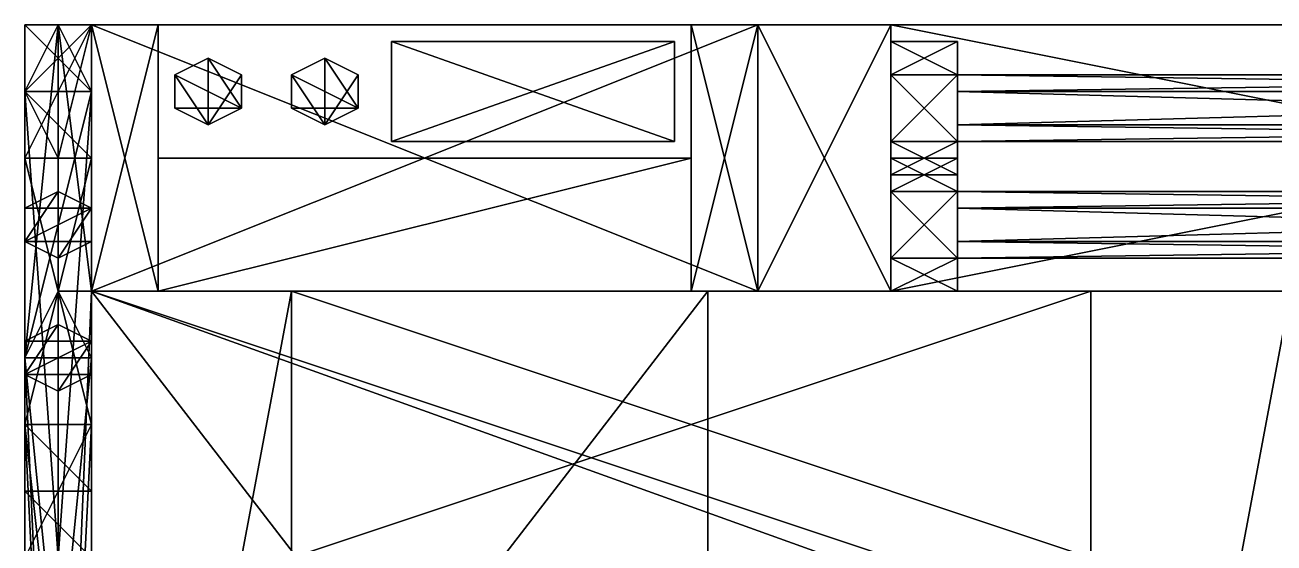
# Model space of a CAD drawing. Extents: x -196 to 8, y -72 to 16.
# Drawn here: x -196 to -121, y -15.1 to 16 of the extents above; entities that cross this region are included whole.
import ezdxf

# ---------------------------------------------------------------- set-up
doc = ezdxf.new("R2010")
doc.units = 0

msp = doc.modelspace()

# ---------------------------------------------------------------- meshes
at = {"layer": 'OBJECT000', "color": 50}
mesh = msp.add_polyface(dxfattribs=at)
corners = [(-192, -64, 80), (-192, -64, 8), (-192, 0, 8), (-192, 0, 80), (-180, -64, 8), (-180, -64, 80), (-180, 0, 80), (-180, 0, 8)]
mesh.append_faces([[corners[k] for k in face] for face in [(1, 3, 0), (1, 5, 4), (0, 6, 5), (1, 7, 2), (4, 6, 7), (2, 6, 3)]], dxfattribs={"vtx0": -1})
mesh.append_faces([[corners[k] for k in face] for face in [(1, 2, 3), (1, 0, 5), (0, 3, 6), (1, 4, 7), (4, 5, 6), (2, 7, 6)]], dxfattribs={"vtx2": -1})
at = {"layer": 'OBJECT001', "color": 50}
mesh = msp.add_polyface(dxfattribs=at)
corners = [(-120, -64, 80), (-120, -64, 8), (-132, -64, 8), (-132, -64, 80), (-120, 0, 8), (-120, 0, 80), (-132, 0, 80), (-132, 0, 8)]
mesh.append_faces([[corners[k] for k in face] for face in [(1, 3, 0), (1, 5, 4), (3, 5, 0), (2, 4, 7), (2, 6, 3), (4, 6, 7)]], dxfattribs={"vtx0": -1})
mesh.append_faces([[corners[k] for k in face] for face in [(1, 2, 3), (1, 0, 5), (3, 6, 5), (2, 1, 4), (2, 7, 6), (4, 5, 6)]], dxfattribs={"vtx2": -1})
at = {"layer": 'OBJECT002', "color": 50}
mesh = msp.add_polyface(dxfattribs=at)
corners = [(-180, -16, 80), (-180, 0, 80), (-132, 0, 80), (-132, -16, 80), (-180, 0, 8), (-180, -16, 8), (-132, -16, 8), (-132, 0, 8)]
mesh.append_faces([[corners[k] for k in face] for face in [(1, 3, 0), (5, 7, 4), (4, 0, 5), (6, 2, 7), (5, 3, 6), (7, 1, 4)]], dxfattribs={"vtx0": -1})
mesh.append_faces([[corners[k] for k in face] for face in [(1, 2, 3), (5, 6, 7), (4, 1, 0), (6, 3, 2), (5, 0, 3), (7, 2, 1)]], dxfattribs={"vtx2": -1})
at = {"layer": 'OBJECT006', "color": 50}
mesh = msp.add_polyface(dxfattribs=at)
corners = [(-192, -64, 8), (-192, -64), (-192, 0), (-192, 0, 8), (0, 0), (0, -64), (0, -64, 8), (0, 0, 8)]
mesh.append_faces([[corners[k] for k in face] for face in [(1, 3, 0), (5, 7, 4), (5, 0, 6), (3, 6, 0), (1, 4, 2), (2, 7, 3)]], dxfattribs={"vtx0": -1})
mesh.append_faces([[corners[k] for k in face] for face in [(1, 2, 3), (5, 6, 7), (5, 1, 0), (3, 7, 6), (1, 5, 4), (2, 4, 7)]], dxfattribs={"vtx2": -1})
at = {"layer": 'OBJECT008', "color": 50}
mesh = msp.add_polyface(dxfattribs=at)
corners = [(-192, -64, 116), (-192, -64, 80), (-192, 0, 80), (-192, 0, 116), (0, 0, 116), (0, 0, 80), (0, -64, 80), (0, -64, 116)]
mesh.append_faces([[corners[k] for k in face] for face in [(1, 3, 0), (5, 7, 4), (6, 0, 7), (1, 5, 2), (2, 4, 3), (3, 7, 0)]], dxfattribs={"vtx0": -1})
mesh.append_faces([[corners[k] for k in face] for face in [(1, 2, 3), (5, 6, 7), (6, 1, 0), (1, 6, 5), (2, 5, 4), (3, 4, 7)]], dxfattribs={"vtx2": -1})
at = {"layer": 'OBJECT009', "color": 50}
mesh = msp.add_polyface(dxfattribs=at)
corners = [(-192, -64, 128), (-192, -64, 116), (-192, 0, 116), (-192, 0, 128), (-14, -64, 116), (-14, -64, 128), (-14, 0, 116), (-14, 0, 128)]
mesh.append_faces([[corners[k] for k in face] for face in [(1, 3, 0), (1, 5, 4), (2, 7, 3), (3, 5, 0), (1, 6, 2), (6, 5, 7)]], dxfattribs={"vtx0": -1})
mesh.append_faces([[corners[k] for k in face] for face in [(1, 2, 3), (1, 0, 5), (2, 6, 7), (3, 7, 5), (1, 4, 6), (6, 4, 5)]], dxfattribs={"vtx2": -1})
at = {"layer": 'OBJECT081', "color": 50}
mesh = msp.add_polyface(dxfattribs=at)
corners = [(-192, 0, 136), (-155, 0, 136), (-155, -48, 136), (-192, -48, 136), (-192, -48, 128), (-155, -48, 128), (-155, 0, 128), (-192, 0, 128)]
mesh.append_faces([[corners[k] for k in face] for face in [(1, 3, 0), (5, 7, 4), (3, 7, 0), (5, 1, 6), (0, 6, 1), (4, 2, 5)]], dxfattribs={"vtx0": -1})
mesh.append_faces([[corners[k] for k in face] for face in [(1, 2, 3), (5, 6, 7), (3, 4, 7), (5, 2, 1), (0, 7, 6), (4, 3, 2)]], dxfattribs={"vtx2": -1})
at = {"layer": 'OBJECT096', "color": 50}
mesh = msp.add_polyface(dxfattribs=at)
corners = [(-192, -48, 136), (-194, -48, 136), (-194, 0, 136), (-192, 0, 136), (-192, -4, 132), (-196, -4, 132), (-196, -44, 132), (-192, -44, 132)]
mesh.append_faces([[corners[k] for k in face] for face in [(1, 3, 0), (5, 7, 4), (5, 1, 6), (3, 7, 0), (4, 2, 5), (0, 6, 1)]], dxfattribs={"vtx0": -1})
mesh.append_faces([[corners[k] for k in face] for face in [(1, 2, 3), (5, 6, 7), (5, 2, 1), (3, 4, 7), (4, 3, 2), (0, 7, 6)]], dxfattribs={"vtx2": -1})
at = {"layer": 'OBJECT097', "color": 50}
mesh = msp.add_polyface(dxfattribs=at)
corners = [(-194, 0, 136), (-194, 16, 120), (-192, 16, 120), (-192, 0, 136), (-196, 12, 116), (-196, -4, 132), (-192, -4, 132), (-192, 12, 116)]
mesh.append_faces([[corners[k] for k in face] for face in [(1, 3, 0), (5, 7, 4), (1, 5, 4), (7, 3, 2), (2, 4, 7), (6, 0, 3)]], dxfattribs={"vtx0": -1})
mesh.append_faces([[corners[k] for k in face] for face in [(1, 2, 3), (5, 6, 7), (1, 0, 5), (7, 6, 3), (2, 1, 4), (6, 5, 0)]], dxfattribs={"vtx2": -1})
at = {"layer": 'OBJECT098', "color": 50}
mesh = msp.add_polyface(dxfattribs=at)
corners = [(-196, 12, 116), (-194, 16, 120), (-192, 16, 120), (-192, 12, 116), (-194, 16, 92), (-196, 12, 96), (-192, 12, 96), (-192, 16, 92)]
mesh.append_faces([[corners[k] for k in face] for face in [(1, 3, 0), (5, 7, 4), (1, 5, 4), (7, 3, 2), (2, 4, 7), (6, 0, 3)]], dxfattribs={"vtx0": -1})
mesh.append_faces([[corners[k] for k in face] for face in [(1, 2, 3), (5, 6, 7), (1, 0, 5), (7, 6, 3), (2, 1, 4), (6, 5, 0)]], dxfattribs={"vtx2": -1})
at = {"layer": 'OBJECT099', "color": 50}
mesh = msp.add_polyface(dxfattribs=at)
corners = [(-192, -44, 132), (-196, -44, 132), (-196, -4, 132), (-192, -4, 132), (-192, 12, 116), (-196, 12, 116), (-196, -44, 116), (-192, -44, 116)]
mesh.append_faces([[corners[k] for k in face] for face in [(1, 3, 0), (5, 7, 4), (5, 1, 6), (3, 7, 0), (4, 2, 5), (0, 6, 1)]], dxfattribs={"vtx0": -1})
mesh.append_faces([[corners[k] for k in face] for face in [(1, 2, 3), (5, 6, 7), (5, 2, 1), (3, 4, 7), (4, 3, 2), (0, 7, 6)]], dxfattribs={"vtx2": -1})
at = {"layer": 'OBJECT100', "color": 50}
mesh = msp.add_polyface(dxfattribs=at)
corners = [(-192, -44, 116), (-196, -44, 116), (-196, 12, 116), (-192, 12, 116), (-192, 12, 96), (-196, 12, 96), (-196, -44, 96), (-192, -44, 96)]
mesh.append_faces([[corners[k] for k in face] for face in [(1, 3, 0), (5, 7, 4), (5, 1, 6), (3, 7, 0), (4, 2, 5), (0, 6, 1)]], dxfattribs={"vtx0": -1})
mesh.append_faces([[corners[k] for k in face] for face in [(1, 2, 3), (5, 6, 7), (5, 2, 1), (3, 4, 7), (4, 3, 2), (0, 7, 6)]], dxfattribs={"vtx2": -1})
at = {"layer": 'OBJECT102', "color": 50}
mesh = msp.add_polyface(dxfattribs=at)
corners = [(-196, 8, 96), (-192, 8, 96), (-192, -8, 96), (-196, -8, 96), (-196, -8, 86), (-192, -8, 86), (-192, 8, 86), (-196, 8, 86)]
mesh.append_faces([[corners[k] for k in face] for face in [(1, 3, 0), (5, 7, 4), (3, 7, 0), (5, 1, 6), (0, 6, 1), (4, 2, 5)]], dxfattribs={"vtx0": -1})
mesh.append_faces([[corners[k] for k in face] for face in [(1, 2, 3), (5, 6, 7), (3, 4, 7), (5, 2, 1), (0, 7, 6), (4, 3, 2)]], dxfattribs={"vtx2": -1})
at = {"layer": 'OBJECT103', "color": 50}
mesh = msp.add_polyface(dxfattribs=at)
corners = [(-192, -48, 92), (-192, -8, 92), (-194, -8, 92), (-194, -48, 92), (-192, -8, 96), (-192, -44, 96), (-196, -44, 96), (-196, -8, 96)]
mesh.append_faces([[corners[k] for k in face] for face in [(1, 3, 0), (5, 7, 4), (3, 7, 6), (5, 1, 0), (2, 4, 7), (6, 0, 3)]], dxfattribs={"vtx0": -1})
mesh.append_faces([[corners[k] for k in face] for face in [(1, 2, 3), (5, 6, 7), (3, 2, 7), (5, 4, 1), (2, 1, 4), (6, 5, 0)]], dxfattribs={"vtx2": -1})
at = {"layer": 'OBJECT104', "color": 50}
mesh = msp.add_polyface(dxfattribs=at)
corners = [(-192, 8, 92), (-192, 16, 92), (-194, 16, 92), (-194, 8, 92), (-192, 12, 96), (-192, 8, 96), (-196, 8, 96), (-196, 12, 96)]
mesh.append_faces([[corners[k] for k in face] for face in [(1, 3, 0), (5, 7, 4), (7, 3, 2), (1, 5, 4), (6, 0, 3), (2, 4, 7)]], dxfattribs={"vtx0": -1})
mesh.append_faces([[corners[k] for k in face] for face in [(1, 2, 3), (5, 6, 7), (7, 6, 3), (1, 0, 5), (6, 5, 0), (2, 1, 4)]], dxfattribs={"vtx2": -1})
at = {"layer": 'OBJECT105', "color": 50}
mesh = msp.add_polyface(dxfattribs=at)
corners = [(-196, -3, 6), (-196, -5, 6), (-194, -6, 6), (-192, -5, 6), (-192, -3, 6), (-194, -2, 6), (-194, -2, 86), (-192, -3, 86), (-192, -5, 86), (-194, -6, 86), (-196, -5, 86), (-196, -3, 86)]
mesh.append_faces([[corners[k] for k in face] for face in [(1, 5, 0), (7, 11, 6), (4, 6, 5), (3, 7, 4), (2, 8, 3), (1, 9, 2), (0, 10, 1), (5, 11, 0)]], dxfattribs={"vtx0": -1})
mesh.append_faces([[corners[k] for k in face] for face in [(1, 3, 4), (1, 4, 5), (7, 9, 10), (7, 10, 11)]], dxfattribs={"vtx0": -1, "vtx2": -1})
mesh.append_faces([[corners[k] for k in face] for face in [(1, 2, 3), (7, 8, 9), (4, 7, 6), (3, 8, 7), (2, 9, 8), (1, 10, 9), (0, 11, 10), (5, 6, 11)]], dxfattribs={"vtx2": -1})
at = {"layer": 'OBJECT106', "color": 50}
mesh = msp.add_polyface(dxfattribs=at)
corners = [(-196, 5, 6), (-196, 3, 6), (-194, 2, 6), (-192, 3, 6), (-192, 5, 6), (-194, 6, 6), (-194, 6, 86), (-192, 5, 86), (-192, 3, 86), (-194, 2, 86), (-196, 3, 86), (-196, 5, 86)]
mesh.append_faces([[corners[k] for k in face] for face in [(1, 5, 0), (7, 11, 6), (4, 6, 5), (3, 7, 4), (2, 8, 3), (1, 9, 2), (0, 10, 1), (5, 11, 0)]], dxfattribs={"vtx0": -1})
mesh.append_faces([[corners[k] for k in face] for face in [(1, 3, 4), (1, 4, 5), (7, 9, 10), (7, 10, 11)]], dxfattribs={"vtx0": -1, "vtx2": -1})
mesh.append_faces([[corners[k] for k in face] for face in [(1, 2, 3), (7, 8, 9), (4, 7, 6), (3, 8, 7), (2, 9, 8), (1, 10, 9), (0, 11, 10), (5, 6, 11)]], dxfattribs={"vtx2": -1})
at = {"layer": 'OBJECT107', "color": 50}
mesh = msp.add_polyface(dxfattribs=at)
corners = [(-196, 8, 6), (-192, 8, 6), (-192, -8, 6), (-196, -8, 6), (-196, -8), (-192, -8), (-192, 8), (-196, 8)]
mesh.append_faces([[corners[k] for k in face] for face in [(1, 3, 0), (5, 7, 4), (3, 7, 0), (5, 1, 6), (0, 6, 1), (4, 2, 5)]], dxfattribs={"vtx0": -1})
mesh.append_faces([[corners[k] for k in face] for face in [(1, 2, 3), (5, 6, 7), (3, 4, 7), (5, 2, 1), (0, 7, 6), (4, 3, 2)]], dxfattribs={"vtx2": -1})
at = {"layer": 'OBJECT108', "color": 50}
mesh = msp.add_polyface(dxfattribs=at)
corners = [(-192, -8, 6), (-192, -12, 6), (-196, -12, 6), (-196, -8, 6), (-192, -16), (-192, -8), (-196, -8), (-196, -16)]
mesh.append_faces([[corners[k] for k in face] for face in [(1, 3, 0), (5, 7, 4), (7, 3, 2), (1, 5, 4), (6, 0, 3), (2, 4, 7)]], dxfattribs={"vtx0": -1})
mesh.append_faces([[corners[k] for k in face] for face in [(1, 2, 3), (5, 6, 7), (7, 6, 3), (1, 0, 5), (6, 5, 0), (2, 1, 4)]], dxfattribs={"vtx2": -1})
at = {"layer": 'OBJECT109', "color": 50}
mesh = msp.add_polyface(dxfattribs=at)
corners = [(-196, 8, 6), (-196, 12, 6), (-192, 12, 6), (-192, 8, 6), (-196, 16), (-196, 8), (-192, 8), (-192, 16)]
mesh.append_faces([[corners[k] for k in face] for face in [(1, 3, 0), (5, 7, 4), (5, 1, 0), (3, 7, 6), (6, 0, 3), (2, 4, 7)]], dxfattribs={"vtx0": -1})
mesh.append_faces([[corners[k] for k in face] for face in [(1, 2, 3), (5, 6, 7), (5, 4, 1), (3, 2, 7), (6, 5, 0), (2, 1, 4)]], dxfattribs={"vtx2": -1})
at = {"layer": 'OBJECT110', "color": 50}
mesh = msp.add_polyface(dxfattribs=at)
corners = [(-152, 0, 136), (-152, 16, 120), (-144, 16, 112), (-144, 0, 128), (-152, 16), (-152, 0), (-144, 0), (-144, 16)]
mesh.append_faces([[corners[k] for k in face] for face in [(1, 3, 0), (5, 7, 4), (1, 5, 4), (7, 3, 2), (2, 4, 7), (6, 0, 3)]], dxfattribs={"vtx0": -1})
mesh.append_faces([[corners[k] for k in face] for face in [(1, 2, 3), (5, 6, 7), (1, 0, 5), (7, 6, 3), (2, 1, 4), (6, 5, 0)]], dxfattribs={"vtx2": -1})
at = {"layer": 'OBJECT111', "color": 50}
mesh = msp.add_polyface(dxfattribs=at)
corners = [(-64, 16, 40), (-64, 0, 56), (-144, 0, 104), (-144, 16, 88), (-64, 0), (-64, 16), (-144, 16), (-144, 0)]
mesh.append_faces([[corners[k] for k in face] for face in [(1, 3, 0), (5, 7, 4), (7, 3, 2), (1, 5, 4), (6, 0, 3), (2, 4, 7)]], dxfattribs={"vtx0": -1})
mesh.append_faces([[corners[k] for k in face] for face in [(1, 2, 3), (5, 6, 7), (7, 6, 3), (1, 0, 5), (6, 5, 0), (2, 1, 4)]], dxfattribs={"vtx2": -1})
at = {"layer": 'OBJECT115', "color": 50}
mesh = msp.add_polyface(dxfattribs=at)
corners = [(-140, 6, 112), (-140, 2, 112), (-140, 0, 115.99999), (-140, 2, 120), (-140, 6, 120), (-140, 8, 115.99999), (-144, 8, 115.99999), (-144, 6, 120), (-144, 2, 120), (-144, 0, 115.99999), (-144, 2, 112), (-144, 6, 112)]
mesh.append_faces([[corners[k] for k in face] for face in [(1, 5, 0), (7, 11, 6), (4, 6, 5), (3, 7, 4), (2, 8, 3), (1, 9, 2), (0, 10, 1), (5, 11, 0)]], dxfattribs={"vtx0": -1})
mesh.append_faces([[corners[k] for k in face] for face in [(1, 3, 4), (1, 4, 5), (7, 9, 10), (7, 10, 11)]], dxfattribs={"vtx0": -1, "vtx2": -1})
mesh.append_faces([[corners[k] for k in face] for face in [(1, 2, 3), (7, 8, 9), (4, 7, 6), (3, 8, 7), (2, 9, 8), (1, 10, 9), (0, 11, 10), (5, 6, 11)]], dxfattribs={"vtx2": -1})
at = {"layer": 'OBJECT117', "color": 50}
mesh = msp.add_polyface(dxfattribs=at)
corners = [(-140, 5, 114), (-140, 6, 116), (-140, 5, 118), (-140, 3, 118), (-140, 2, 116), (-140, 3, 114), (-68, 3, 70), (-68, 5, 70), (-68, 6, 68), (-68, 5, 66), (-68, 3, 66), (-68, 2, 68)]
mesh.append_faces([[corners[k] for k in face] for face in [(1, 5, 0), (7, 11, 6), (0, 8, 1), (5, 9, 0), (4, 10, 5), (3, 11, 4), (2, 6, 3), (1, 7, 2)]], dxfattribs={"vtx0": -1})
mesh.append_faces([[corners[k] for k in face] for face in [(1, 3, 4), (1, 4, 5), (7, 9, 10), (7, 10, 11)]], dxfattribs={"vtx0": -1, "vtx2": -1})
mesh.append_faces([[corners[k] for k in face] for face in [(1, 2, 3), (7, 8, 9), (0, 9, 8), (5, 10, 9), (4, 11, 10), (3, 6, 11), (2, 7, 6), (1, 8, 7)]], dxfattribs={"vtx2": -1})
at = {"layer": 'OBJECT118', "color": 50}
mesh = msp.add_polyface(dxfattribs=at)
corners = [(-140, 6, 103), (-140, 2, 103), (-140, 0, 106.99999), (-140, 2, 111), (-140, 6, 111), (-140, 8, 106.99999), (-144, 8, 106.99999), (-144, 6, 111), (-144, 2, 111), (-144, 0, 106.99999), (-144, 2, 103), (-144, 6, 103)]
mesh.append_faces([[corners[k] for k in face] for face in [(1, 5, 0), (7, 11, 6), (4, 6, 5), (3, 7, 4), (2, 8, 3), (1, 9, 2), (0, 10, 1), (5, 11, 0)]], dxfattribs={"vtx0": -1})
mesh.append_faces([[corners[k] for k in face] for face in [(1, 3, 4), (1, 4, 5), (7, 9, 10), (7, 10, 11)]], dxfattribs={"vtx0": -1, "vtx2": -1})
mesh.append_faces([[corners[k] for k in face] for face in [(1, 2, 3), (7, 8, 9), (4, 7, 6), (3, 8, 7), (2, 9, 8), (1, 10, 9), (0, 11, 10), (5, 6, 11)]], dxfattribs={"vtx2": -1})
at = {"layer": 'OBJECT119', "color": 50}
mesh = msp.add_polyface(dxfattribs=at)
corners = [(-140, 5, 105), (-140, 6, 107), (-140, 5, 109), (-140, 3, 109), (-140, 2, 107), (-140, 3, 105), (-68, 3, 61), (-68, 5, 61), (-68, 6, 59), (-68, 5, 57), (-68, 3, 57), (-68, 2, 59)]
mesh.append_faces([[corners[k] for k in face] for face in [(1, 5, 0), (7, 11, 6), (0, 8, 1), (5, 9, 0), (4, 10, 5), (3, 11, 4), (2, 6, 3), (1, 7, 2)]], dxfattribs={"vtx0": -1})
mesh.append_faces([[corners[k] for k in face] for face in [(1, 3, 4), (1, 4, 5), (7, 9, 10), (7, 10, 11)]], dxfattribs={"vtx0": -1, "vtx2": -1})
mesh.append_faces([[corners[k] for k in face] for face in [(1, 2, 3), (7, 8, 9), (0, 9, 8), (5, 10, 9), (4, 11, 10), (3, 6, 11), (2, 7, 6), (1, 8, 7)]], dxfattribs={"vtx2": -1})
at = {"layer": 'OBJECT121', "color": 50}
mesh = msp.add_polyface(dxfattribs=at)
corners = [(-192, 0, 136), (-192, 16, 120), (-152, 16, 120), (-152, 0, 136), (-192, 16, 112), (-192, 0, 112), (-152, 16, 112), (-152, 0, 112)]
mesh.append_faces([[corners[k] for k in face] for face in [(1, 3, 0), (1, 5, 4), (2, 7, 3), (2, 4, 6), (0, 7, 5), (5, 6, 4)]], dxfattribs={"vtx0": -1})
mesh.append_faces([[corners[k] for k in face] for face in [(1, 2, 3), (1, 0, 5), (2, 6, 7), (2, 1, 4), (0, 3, 7), (5, 7, 6)]], dxfattribs={"vtx2": -1})
at = {"layer": 'OBJECT122', "color": 50}
mesh = msp.add_polyface(dxfattribs=at)
corners = [(-192, 16), (-192, 0), (-152, 0), (-152, 16), (-192, 0, 40), (-192, 16, 40), (-152, 16, 40), (-152, 0, 40)]
mesh.append_faces([[corners[k] for k in face] for face in [(1, 3, 0), (1, 5, 4), (3, 7, 6), (0, 6, 5), (2, 4, 7), (5, 7, 4)]], dxfattribs={"vtx0": -1})
mesh.append_faces([[corners[k] for k in face] for face in [(1, 2, 3), (1, 0, 5), (3, 2, 7), (0, 3, 6), (2, 1, 4), (5, 6, 7)]], dxfattribs={"vtx2": -1})
at = {"layer": 'OBJECT123', "color": 50}
mesh = msp.add_polyface(dxfattribs=at)
corners = [(-192, 0, 112), (-192, 0, 40), (-192, 16, 40), (-192, 16, 112), (-188, 16, 40), (-188, 16, 112), (-188, 0, 40), (-188, 0, 112)]
mesh.append_faces([[corners[k] for k in face] for face in [(1, 3, 0), (2, 5, 3), (1, 7, 6), (3, 7, 0), (1, 4, 2), (4, 7, 5)]], dxfattribs={"vtx0": -1})
mesh.append_faces([[corners[k] for k in face] for face in [(1, 2, 3), (2, 4, 5), (1, 0, 7), (3, 5, 7), (1, 6, 4), (4, 6, 7)]], dxfattribs={"vtx2": -1})
at = {"layer": 'OBJECT124', "color": 50}
mesh = msp.add_polyface(dxfattribs=at)
corners = [(-152, 16, 112), (-152, 16, 40), (-152, 0, 40), (-152, 0, 112), (-156, 16, 40), (-156, 16, 112), (-156, 0, 40), (-156, 0, 112)]
mesh.append_faces([[corners[k] for k in face] for face in [(1, 3, 0), (1, 5, 4), (2, 7, 3), (0, 7, 5), (2, 4, 6), (6, 5, 7)]], dxfattribs={"vtx0": -1})
mesh.append_faces([[corners[k] for k in face] for face in [(1, 2, 3), (1, 0, 5), (2, 6, 7), (0, 3, 7), (2, 1, 4), (6, 4, 5)]], dxfattribs={"vtx2": -1})
at = {"layer": 'OBJECT125', "color": 50}
mesh = msp.add_polyface(dxfattribs=at)
corners = [(-156, 0, 40), (-188, 0, 40), (-188, 0, 112), (-156, 0, 112), (-188, 8, 112), (-156, 8, 112), (-188, 8, 40), (-156, 8, 40)]
mesh.append_faces([[corners[k] for k in face] for face in [(1, 3, 0), (2, 5, 3), (1, 7, 6), (1, 4, 2), (0, 5, 7), (7, 4, 6)]], dxfattribs={"vtx0": -1})
mesh.append_faces([[corners[k] for k in face] for face in [(1, 2, 3), (2, 4, 5), (1, 0, 7), (1, 6, 4), (0, 3, 5), (7, 5, 4)]], dxfattribs={"vtx2": -1})
at = {"layer": 'OBJECT132', "color": 50}
mesh = msp.add_polyface(dxfattribs=at)
corners = [(-140, 12, 100), (-140, 13, 102), (-140, 12, 104), (-140, 10, 104), (-140, 9, 102), (-140, 10, 100), (-68, 10, 56), (-68, 12, 56), (-68, 13, 54), (-68, 12, 52), (-68, 10, 52), (-68, 9, 54)]
mesh.append_faces([[corners[k] for k in face] for face in [(1, 5, 0), (7, 11, 6), (0, 8, 1), (5, 9, 0), (4, 10, 5), (3, 11, 4), (2, 6, 3), (1, 7, 2)]], dxfattribs={"vtx0": -1})
mesh.append_faces([[corners[k] for k in face] for face in [(1, 3, 4), (1, 4, 5), (7, 9, 10), (7, 10, 11)]], dxfattribs={"vtx0": -1, "vtx2": -1})
mesh.append_faces([[corners[k] for k in face] for face in [(1, 2, 3), (7, 8, 9), (0, 9, 8), (5, 10, 9), (4, 11, 10), (3, 6, 11), (2, 7, 6), (1, 8, 7)]], dxfattribs={"vtx2": -1})
at = {"layer": 'OBJECT133', "color": 50}
mesh = msp.add_polyface(dxfattribs=at)
corners = [(-140, 13, 98), (-140, 9, 98), (-140, 7, 101.99999), (-140, 9, 106), (-140, 13, 106), (-140, 15, 101.99999), (-144, 15, 101.99999), (-144, 13, 106), (-144, 9, 106), (-144, 7, 101.99999), (-144, 9, 98), (-144, 13, 98)]
mesh.append_faces([[corners[k] for k in face] for face in [(1, 5, 0), (7, 11, 6), (4, 6, 5), (3, 7, 4), (2, 8, 3), (1, 9, 2), (0, 10, 1), (5, 11, 0)]], dxfattribs={"vtx0": -1})
mesh.append_faces([[corners[k] for k in face] for face in [(1, 3, 4), (1, 4, 5), (7, 9, 10), (7, 10, 11)]], dxfattribs={"vtx0": -1, "vtx2": -1})
mesh.append_faces([[corners[k] for k in face] for face in [(1, 2, 3), (7, 8, 9), (4, 7, 6), (3, 8, 7), (2, 9, 8), (1, 10, 9), (0, 11, 10), (5, 6, 11)]], dxfattribs={"vtx2": -1})
at = {"layer": 'OBJECT140', "color": 50}
mesh = msp.add_polyface(dxfattribs=at)
corners = [(-187, 11, 40), (-185, 10, 40), (-183, 11, 40), (-183, 13, 40), (-185, 14, 40), (-187, 13, 40), (-183, 13, 112), (-183, 11, 112), (-185, 10, 112), (-187, 11, 112), (-187, 13, 112), (-185, 14, 112)]
mesh.append_faces([[corners[k] for k in face] for face in [(1, 5, 0), (7, 11, 6), (6, 4, 3), (7, 3, 2), (8, 2, 1), (9, 1, 0), (10, 0, 5), (11, 5, 4)]], dxfattribs={"vtx0": -1})
mesh.append_faces([[corners[k] for k in face] for face in [(1, 3, 4), (1, 4, 5), (7, 9, 10), (7, 10, 11)]], dxfattribs={"vtx0": -1, "vtx2": -1})
mesh.append_faces([[corners[k] for k in face] for face in [(1, 2, 3), (7, 8, 9), (6, 11, 4), (7, 6, 3), (8, 7, 2), (9, 8, 1), (10, 9, 0), (11, 10, 5)]], dxfattribs={"vtx2": -1})
at = {"layer": 'OBJECT141', "color": 50}
mesh = msp.add_polyface(dxfattribs=at)
corners = [(-180, 11, 40), (-178, 10, 40), (-176, 11, 40), (-176, 13, 40), (-178, 14, 40), (-180, 13, 40), (-176, 13, 112), (-176, 11, 112), (-178, 10, 112), (-180, 11, 112), (-180, 13, 112), (-178, 14, 112)]
mesh.append_faces([[corners[k] for k in face] for face in [(1, 5, 0), (7, 11, 6), (6, 4, 3), (7, 3, 2), (8, 2, 1), (9, 1, 0), (10, 0, 5), (11, 5, 4)]], dxfattribs={"vtx0": -1})
mesh.append_faces([[corners[k] for k in face] for face in [(1, 3, 4), (1, 4, 5), (7, 9, 10), (7, 10, 11)]], dxfattribs={"vtx0": -1, "vtx2": -1})
mesh.append_faces([[corners[k] for k in face] for face in [(1, 2, 3), (7, 8, 9), (6, 11, 4), (7, 6, 3), (8, 7, 2), (9, 8, 1), (10, 9, 0), (11, 10, 5)]], dxfattribs={"vtx2": -1})
at = {"layer": 'OBJECT142', "color": 50}
mesh = msp.add_polyface(dxfattribs=at)
corners = [(-174, 15, 112), (-157, 15, 112), (-157, 9, 112), (-174, 9, 112), (-174, 9, 111), (-157, 9, 111), (-157, 15, 111), (-174, 15, 111)]
mesh.append_faces([[corners[k] for k in face] for face in [(1, 3, 0), (5, 7, 4), (3, 7, 0), (5, 1, 6), (0, 6, 1), (4, 2, 5)]], dxfattribs={"vtx0": -1})
mesh.append_faces([[corners[k] for k in face] for face in [(1, 2, 3), (5, 6, 7), (3, 4, 7), (5, 2, 1), (0, 7, 6), (4, 3, 2)]], dxfattribs={"vtx2": -1})

doc.saveas('drawing.dxf')
